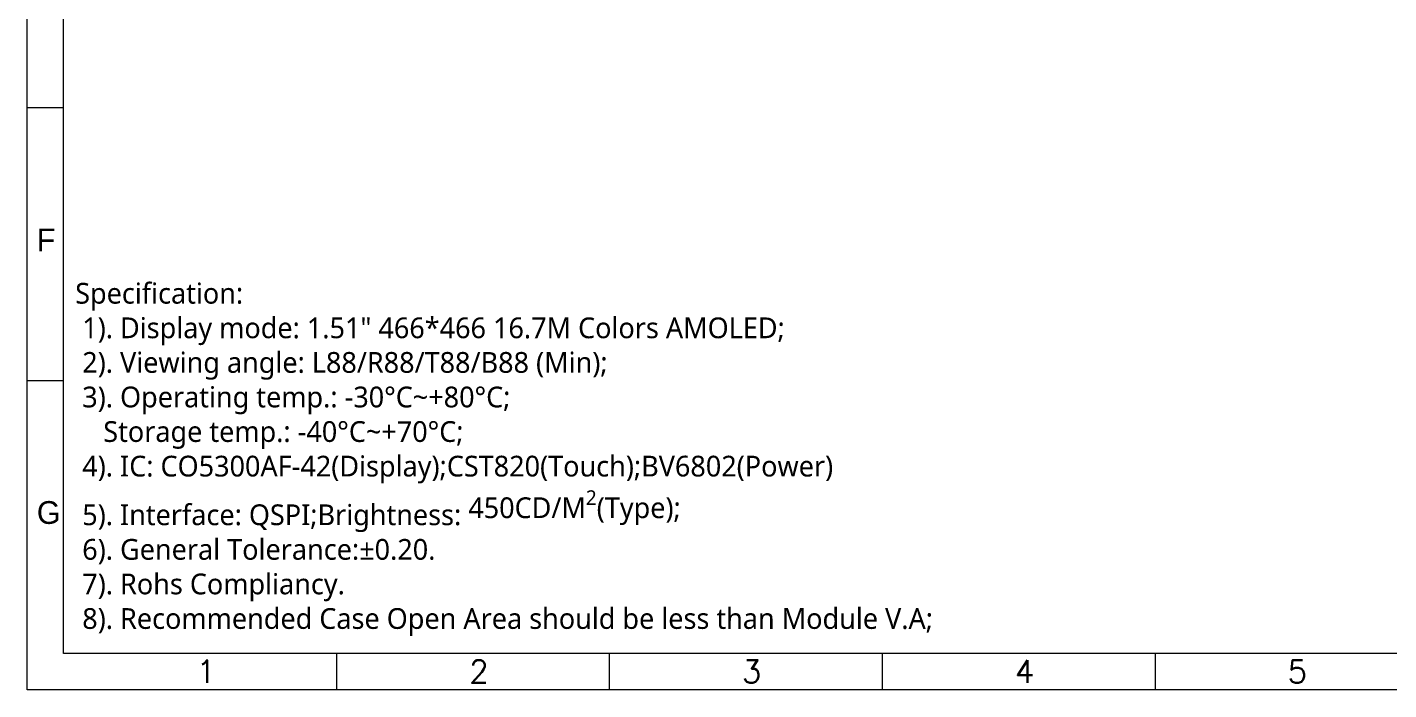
# Model space of a CAD drawing. Header units: millimetres. Extents: x -19 to 3409, y 490 to 920.
# Drawn here: x 2394.6 to 2545.8, y 644.2 to 717.8 of the extents above; entities that cross this region are included whole.
import ezdxf

# ---------------------------------------------------------------- set-up
doc = ezdxf.new("R2010")
doc.units = ezdxf.units.MM
doc.layers.add('图框', color=7, linetype='Continuous', lineweight=5)
doc.layers.add('图框 @ 1', color=7, linetype='Continuous', lineweight=5)
doc.styles.get("Standard").update_dxf_attribs({"font": 'txt', "bigfont": 'gbcbig.shx'})
doc.styles.add('汉字', font='')
doc.styles.get('汉字').set_extended_font_data('SimSun')

msp = doc.modelspace()

# ---------------------------------------------------------------- linework, layer by layer
at = {"layer": '图框', "color": 7, "linetype": 'ByBlock', "lineweight": 5, "ltscale": 0.55}
for p, q in [((2394.5589, 644.2302), (2394.5589, 864.5204)), ((2398.6009, 648.2723), (2398.6009, 860.4784)), ((2394.5589, 708.9021), (2398.6009, 708.9021)), ((2394.5589, 678.5868), (2398.6009, 678.5868)), ((2701.7089, 648.2723), (2398.6009, 648.2723)), ((2428.9117, 648.2723), (2428.9117, 644.2302)), ((2459.2225, 648.2723), (2459.2225, 644.2302)), ((2489.5333, 648.2723), (2489.5333, 644.2302)), ((2519.8441, 648.2723), (2519.8441, 644.2302)), ((2705.751, 644.2302), (2394.5589, 644.2302))]:
    msp.add_line(p, q, dxfattribs=at)

# ---------------------------------------------------------------- texts
at = {"layer": '图框', "color": 7, "linetype": 'ByBlock', "lineweight": 5, "ltscale": 0.55, "width": 4.300321, "attachment_point": 7}
for s, insert, char_height in [('{\\f\uffd0ￂﾼﾚￃ\ufff7\ufff3w|b0|i0|c134|p54;F}', (2395.6249, 692.926), 2.526272), ('{\\f\uffd0ￂﾼﾚￃ\ufff7\ufff3w|b0|i0|c134|p54;G}', (2395.6249, 662.6152), 2.526272), ('1', (2413.3405, 644.9915), 2.5263), ('2', (2443.6513, 644.9915), 2.5263), ('3', (2473.9621, 644.9915), 2.5263), ('4', (2504.2729, 644.9915), 2.5263), ('5', (2534.5837, 644.9915), 2.5263)]:
    msp.add_mtext(s, dxfattribs=dict(at, insert=insert, char_height=char_height))
at = {"layer": '图框 @ 1', "lineweight": 5, "insert": (2399.8901, 689.4105), "char_height": 2.30279, "attachment_point": 1, "style": '汉字'}
msp.add_mtext('{\\fMicrosoft YaHei|b0|i0|c134|p34;\\C255;Specification:\\P 1). Display mode: 1.51" 466*466 16.7M Colors AMOLED;\\P 2). Viewing angle: L88/R88/T88/B88 (Min);\\P 3). Operating temp.: -30%%DC~+80%%DC; \\P    Storage temp.: -40%%DC~+70%%DC;\\P 4). IC: \\C1;CO5300AF-42\\C255;(Display);CST820(Touch);BV6802(Power)\\P 5). Interface: QSPI;\\A1;Brightness: 450CD/M\\H0.7x;\\S2^ ;\\H1.429x;(Type); \\P\\A0; 6). General Tolerance:%%P0.20.\\P 7). Rohs Compliancy.\\P 8). Recommended Case Open Area should be less than Module V.A;}', dxfattribs=at)

doc.saveas('drawing.dxf')
